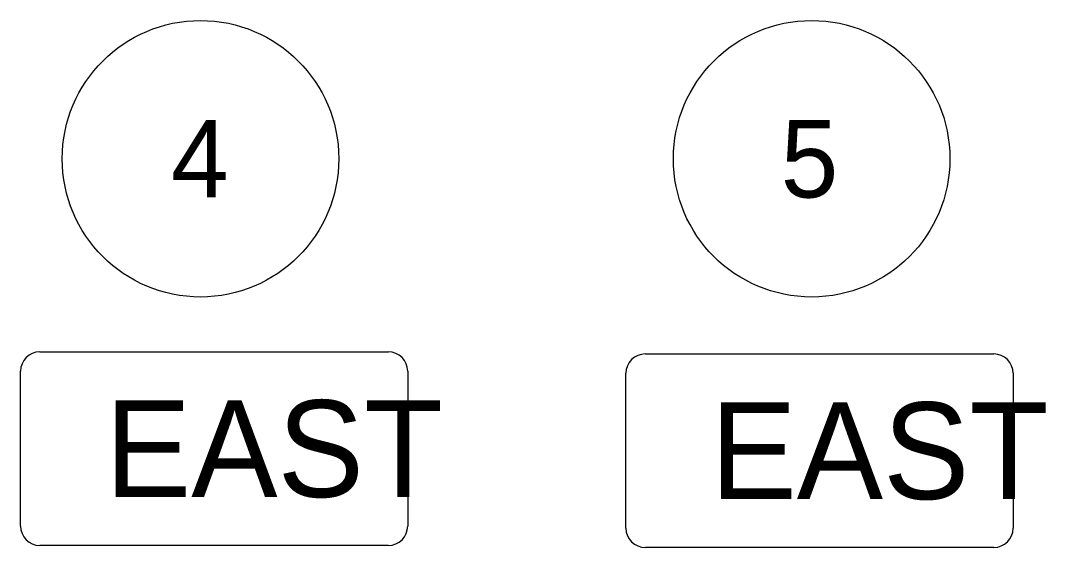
# Model space of a CAD drawing. Extents: x -21.2 to 50.9, y 0 to 27.4.
# Drawn here: x -15.949 to -14.096, y 17.508 to 18.461 of the extents above; entities that cross this region are included whole.
import ezdxf

# ---------------------------------------------------------------- set-up
doc = ezdxf.new("R2010")
doc.units = 0
doc.layers.add('AP_P_Runway', color=7, linetype='Continuous')
doc.layers.add('RW_P_Esmt_TMP', color=7, linetype='Continuous')

msp = doc.modelspace()

# ---------------------------------------------------------------- linework, layer by layer
at = {"layer": 'AP_P_Runway'}
for centre in [(-15.6239, 18.211), (-14.5191, 18.211)]:
    msp.add_circle(centre, 0.25, dxfattribs=at)
at = {"layer": 'RW_P_Esmt_TMP'}
for p, q in [((-15.9143, 17.8618), (-15.2843, 17.8618)), ((-15.9143, 17.8618), (-15.2843, 17.8618)), ((-14.8197, 17.858), (-14.1897, 17.858)), ((-14.8197, 17.858), (-14.1897, 17.858)), ((-15.9493, 17.5468), (-15.9493, 17.8268)), ((-15.9493, 17.5468), (-15.9493, 17.8268)), ((-15.2493, 17.8268), (-15.2493, 17.5468)), ((-15.2493, 17.8268), (-15.2493, 17.5468)), ((-14.8547, 17.543), (-14.8547, 17.823)), ((-14.8547, 17.543), (-14.8547, 17.823)), ((-14.1547, 17.823), (-14.1547, 17.543)), ((-14.1547, 17.823), (-14.1547, 17.543)), ((-15.2843, 17.5118), (-15.9143, 17.5118)), ((-15.2843, 17.5118), (-15.9143, 17.5118)), ((-14.1897, 17.508), (-14.8197, 17.508)), ((-14.1897, 17.508), (-14.8197, 17.508))]:
    msp.add_line(p, q, dxfattribs=at)
for centre, start, end in [((-15.9143, 17.8268), 90, 180), ((-15.9143, 17.8268), 90, 180), ((-15.2843, 17.8268), 360, 90), ((-15.2843, 17.8268), 360, 90), ((-14.8198, 17.823), 90, 180), ((-14.8198, 17.823), 90, 180), ((-14.1898, 17.823), 360, 90), ((-14.1898, 17.823), 360, 90), ((-15.9143, 17.5468), 180, 270), ((-15.9143, 17.5468), 180, 270), ((-15.2843, 17.5468), 270, 360), ((-15.2843, 17.5468), 270, 360), ((-14.8198, 17.543), 180, 270), ((-14.8198, 17.543), 180, 270), ((-14.1898, 17.543), 270, 360), ((-14.1898, 17.543), 270, 360)]:
    msp.add_arc(centre, 0.035, start, end, dxfattribs=at)

# ---------------------------------------------------------------- texts
at = {"layer": 'AP_P_Runway'}
for s, p in [('4', (-15.6771, 18.141)), ('5', (-14.575, 18.141))]:
    msp.add_text(s, height=0.14, dxfattribs=at).set_placement(p)
at = {"layer": 'RW_P_Esmt_TMP'}
for p in [(-15.7967, 17.5993), (-15.7967, 17.5993), (-14.7021, 17.5955), (-14.7021, 17.5955)]:
    msp.add_text('EAST', height=0.175, rotation=360, dxfattribs=at).set_placement(p)

doc.saveas('drawing.dxf')
